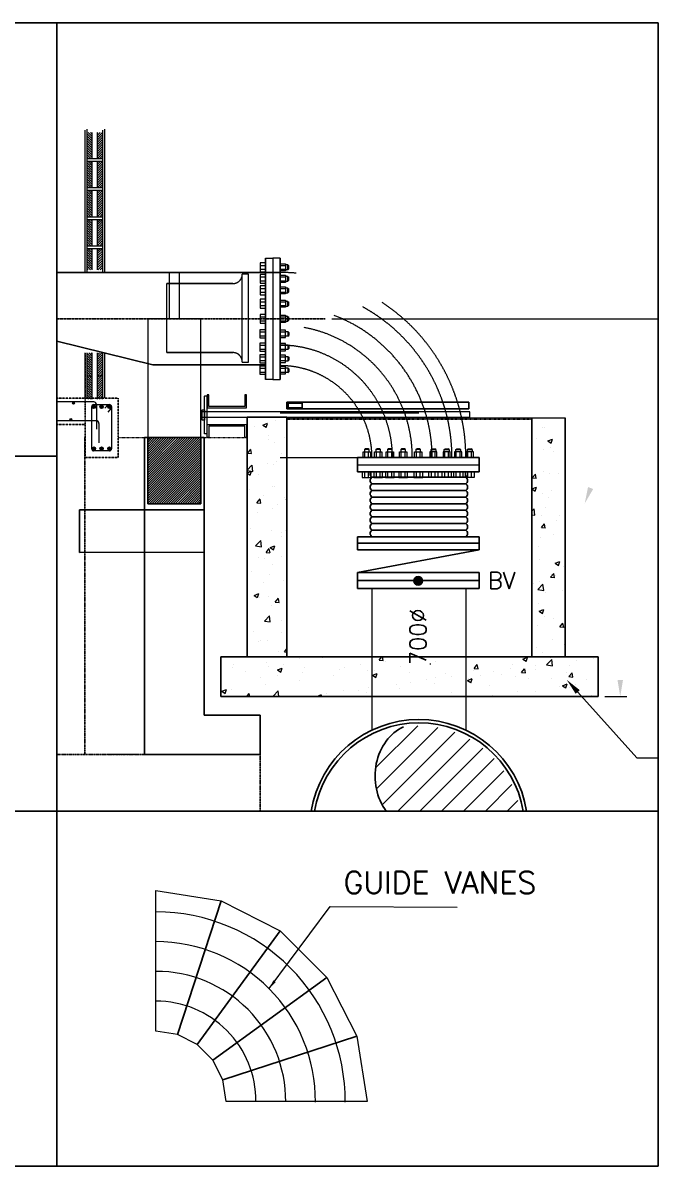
# Model space of a CAD drawing. Header units: inches. Extents: x 0 to 235202, y 0 to 184293.
# Drawn here: x 71982 to 80630, y 142563 to 158143 of the extents above; entities that cross this region are included whole.
import ezdxf

# ---------------------------------------------------------------- set-up
doc = ezdxf.new("R2010")
doc.units = ezdxf.units.IN
doc.header["$MEASUREMENT"] = 0
for name, pattern in [('CENTER', [2, 1.25, -0.25, 0.25, -0.25]), ('HIDDEN', [0.375, 0.25, -0.125]), ('PHANTOM2', [1.25, 0.625, -0.125, 0.125, -0.125, 0.125, -0.125])]:
    doc.linetypes.add(name, pattern=pattern)
for name, color, linetype in [('1', 1, 'CENTER'), ('2', 2, 'HIDDEN'), ('pipe_dimensio', 1, 'Continuous'), ('pipes', 2, 'Continuous')]:
    doc.layers.add(name, color=color, linetype=linetype)
for name, color, linetype, lineweight in [('DIM', 251, 'Continuous', 0), ('grid nos', 253, 'Continuous', 0), ('PLC WIRE', 7, 'Continuous', 0)]:
    doc.layers.add(name, color=color, linetype=linetype, lineweight=lineweight)
doc.styles.add('SIMPLEX', font='simplex.shx')
doc.dimstyles.new('Simplex', dxfattribs={"dimscale": 100, "dimtxt": 2.5, "dimasz": 2.5, "dimexe": 1, "dimexo": 1, "dimgap": 1.5, "dimtad": 3, "dimdec": 0, "dimzin": 0, "dimdsep": 46, "dimtxsty": 'SIMPLEX', "dimcen": 2.5, "dimclrd": 8, "dimclre": 8, "dimclrt": 3, "dimadec": 0, "dimazin": 0, "dimtfac": 1, "dimtdec": 0, "dimtix": 1, "dimtmove": 0, "dimatfit": 3, "dimfxl": 1, "dimtolj": 1, "dimtzin": 0, "dimlwd": -1, "dimlwe": -1, "dimarcsym": 0})

msp = doc.modelspace()

# ---------------------------------------------------------------- hatches: boundary and pattern name
at = {"layer": 'DIM'}
for points in [[(72925.6, 152908.7, 1), (72970.6, 152908.7, 1)], [(73031.1, 152908.7, 1), (73076.1, 152908.7, 1)], [(73136.6, 152908.7, 1), (73181.6, 152908.7, 1)], [(72970.6, 152342.4, 1), (72925.6, 152342.4, 1)], [(73076.1, 152342.4, 1), (73031.1, 152342.4, 1)], [(73181.6, 152342.4, 1), (73136.6, 152342.4, 1)]]:
    msp.add_hatch(color=8, dxfattribs=at).paths.add_polyline_path(points)
at = {"layer": 'pipe_dimensio'}
h = msp.add_hatch(color=8, dxfattribs=at)
h.paths.add_polyline_path([(77364.6, 150480.8), (77364.6, 150539.2), (77308.9, 150521.6, 0.3266899)])
h.paths.add_polyline_path([(77420.3, 150556.9), (77364.6, 150539.2), (77364.6, 150480.8, 0.5075113)])
h.paths.add_polyline_path([(77420.3, 150556.9, 0.3266899), (77364.6, 150597.7), (77364.6, 150539.2)])
h.paths.add_polyline_path([(77364.6, 150539.2), (77364.6, 150597.7, 0.5075113), (77308.9, 150521.6)])

# ---------------------------------------------------------------- linework, layer by layer
at = {"color": 8, "linetype": 'CENTER', "ltscale": 10}
msp.add_line((76096.3, 154110.6), (72446, 154110.6), dxfattribs=at)
at = {"color": 8}
for p, q in [((75575.3, 152973.1), (75782.1, 152973.1)), ((75575.3, 152883.1), (75575.3, 152973.1)), ((78051.3, 152973.1), (75575.3, 152973.1)), ((75782.1, 152883.1), (75575.3, 152883.1)), ((78051.3, 152883.1), (75575.3, 152883.1)), ((75592.4, 152883.1), (75592.4, 152973.1)), ((75782.1, 152959.9), (75592.4, 152959.9)), ((75782.1, 152896.3), (75592.4, 152896.3)), ((75782.1, 152973.1), (75782.1, 152883.1)), ((78051.3, 152883.1), (78051.3, 152973.1)), ((75033.6, 149504.1), (75033.6, 152768.4)), ((75575.3, 152768.4), (75033.6, 152768.4)), ((75575.3, 149504.1), (75575.3, 152760.6)), ((78912.6, 149504.1), (78912.6, 152760.6)), ((79362.6, 149504.1), (79362.6, 152760.6)), ((74403.6, 152490.6), (73683.6, 152490.6)), ((73683.6, 152490.6), (73683.6, 151590.6)), ((74403.6, 151590.6), (74403.6, 152490.6)), ((73683.6, 151590.6), (74403.6, 151590.6)), ((76734.6, 151680.6), (78012.6, 151680.6)), ((76734.6, 151590.6), (78012.6, 151590.6)), ((72752.2, 151506), (74448.6, 151507.8)), ((72752.2, 150927.4), (72752.2, 151506)), ((74448.6, 151507.8), (74448.6, 150929.1)), ((76734.6, 151500.6), (78012.6, 151500.6)), ((76734.6, 151410.6), (78012.6, 151410.6)), ((76734.6, 151320.6), (78012.6, 151320.6)), ((76536.6, 150960.6), (76536.6, 151140.6)), ((76536.6, 151140.6), (78192.6, 151140.6)), ((76734.6, 151230.6), (78012.6, 151230.6)), ((78192.6, 151140.6), (78192.6, 150960.6)), ((76536.6, 151050.6), (78192.6, 151050.6)), ((74448.6, 150929.1), (72752.2, 150927.4)), ((78192.6, 150960.6), (76536.6, 150960.6)), ((74675.3, 149504.1), (79812.6, 149504.1)), ((74675.3, 149504.1), (74675.3, 148964.1)), ((79812.6, 149504.1), (79812.6, 148964.1)), ((79812.6, 148964.1), (74675.3, 148964.1))]:
    msp.add_line(p, q, dxfattribs=at)
at = {"color": 8, "linetype": 'HIDDEN', "ltscale": 10}
for p, q in [((72827.6, 152490.9), (72827.6, 148170.9)), ((75213.6, 148170.9), (72446, 148170.9)), ((75213.6, 148170.9), (75213.6, 147401.8))]:
    msp.add_line(p, q, dxfattribs=at)
at = {"color": 8, "linetype": 'HIDDEN', "ltscale": 1000}
msp.add_line((73638.6, 152490.9), (73638.6, 148170.9), dxfattribs=at)
at = {"color": 8, "linetype": 'Continuous'}
for p, q in [((73683.6, 152489.3), (73684.8, 152490.6)), ((73683.6, 152457.5), (73716.6, 152490.6)), ((73683.6, 152425.7), (73748.4, 152490.6)), ((73683.6, 152393.9), (73780.3, 152490.6)), ((73683.6, 152362.1), (73812.1, 152490.6)), ((73683.6, 152330.3), (73843.9, 152490.6)), ((73683.6, 152298.4), (73875.7, 152490.6)), ((73683.6, 152266.6), (73907.5, 152490.6)), ((73683.6, 152234.8), (73939.4, 152490.6)), ((73683.6, 152203), (73971.2, 152490.6)), ((73683.6, 152171.2), (74003, 152490.6)), ((73683.6, 152139.3), (74034.8, 152490.6)), ((73683.6, 152107.5), (74066.6, 152490.6)), ((73683.6, 152075.7), (74098.5, 152490.6)), ((73683.6, 152043.9), (74130.3, 152490.6)), ((73683.6, 152012.1), (74162.1, 152490.6)), ((73683.6, 151980.2), (74193.9, 152490.6)), ((73683.6, 151948.4), (74225.7, 152490.6)), ((73683.6, 151916.6), (74257.6, 152490.6)), ((73683.6, 151884.8), (74289.4, 152490.6)), ((73683.6, 151853), (74321.2, 152490.6)), ((73683.6, 151821.1), (74353, 152490.6)), ((73683.6, 151789.3), (74384.8, 152490.6)), ((73683.6, 151757.5), (74403.6, 152477.5)), ((73683.6, 151725.7), (74403.6, 152445.7)), ((73683.6, 151693.9), (74403.6, 152413.9)), ((73683.6, 151662), (74403.6, 152382)), ((73683.6, 151630.2), (74403.6, 152350.2)), ((73683.6, 151598.4), (74403.6, 152318.4)), ((73707.6, 151590.6), (74403.6, 152286.6)), ((73739.4, 151590.6), (74403.6, 152254.8)), ((73771.2, 151590.6), (74403.6, 152222.9)), ((73803, 151590.6), (74403.6, 152191.1)), ((73834.9, 151590.6), (74403.6, 152159.3)), ((73866.7, 151590.6), (74403.6, 152127.5)), ((73898.5, 151590.6), (74403.6, 152095.7)), ((73930.3, 151590.6), (74403.6, 152063.8)), ((73962.1, 151590.6), (74403.6, 152032)), ((73994, 151590.6), (74403.6, 152000.2)), ((74025.8, 151590.6), (74403.6, 151968.4)), ((74057.6, 151590.6), (74403.6, 151936.6)), ((74089.4, 151590.6), (74403.6, 151904.7)), ((74121.2, 151590.6), (74403.6, 151872.9)), ((74153.1, 151590.6), (74403.6, 151841.1)), ((74184.9, 151590.6), (74403.6, 151809.3)), ((74216.7, 151590.6), (74403.6, 151777.5)), ((74248.5, 151590.6), (74403.6, 151745.6)), ((74280.3, 151590.6), (74403.6, 151713.8)), ((74312.2, 151590.6), (74403.6, 151682)), ((74344, 151590.6), (74403.6, 151650.2)), ((74375.8, 151590.6), (74403.6, 151618.4))]:
    msp.add_line(p, q, dxfattribs=at)
at = {"color": 170}
for p, q in [((78192.6, 152220.6), (76536.6, 152220.6)), ((76536.6, 152220.6), (76536.6, 152040.6)), ((78192.6, 152040.6), (78192.6, 152220.6)), ((76734.6, 151950.6), (78012.6, 151950.6)), ((76734.6, 151860.6), (78012.6, 151860.6)), ((76734.6, 151770.6), (78012.6, 151770.6))]:
    msp.add_line(p, q, dxfattribs=at)
at = {"linetype": 'HIDDEN', "ltscale": 10000}
for p, q in [((74681.4, 146178.2), (74089.1, 144355)), ((75482.7, 145769.9), (74356, 144219)), ((76118.6, 145134), (74567.8, 144007.2)), ((76526.9, 144332.7), (74703.8, 143740.3))]:
    msp.add_line(p, q, dxfattribs=at)
for points in [[(62539, 158142.9), (72446, 158142.9), (72446, 152240.2), (62539, 152240.2)], [(72446, 158142.9), (80630.1, 158142.9), (80630.1, 147401.8), (72446, 147401.8)], [(62539, 152240.2), (72446, 152240.2), (72446, 147401.8), (62539, 147401.8)], [(62539, 147401.8), (72446, 147401.8), (72446, 142563.4), (62539, 142563.4)], [(72446, 147401.8), (80630.1, 147401.8), (80630.1, 142563.4), (72446, 142563.4)]]:
    msp.add_lwpolyline(points, close=True)
at = {"color": 170}
for centre, start, end in [((76764.6, 151995.6), 148.99686, 236.31094), ((76764.6, 151905.6), 123.68906, 236.31094), ((77982.6, 151995.6), 303.68906, 31.0031), ((77982.6, 151905.6), 303.68906, 56.31094), ((76764.6, 151815.6), 123.68906, 236.31094), ((77982.6, 151815.6), 303.68906, 56.31094)]:
    msp.add_arc(centre, 54.1, start, end, dxfattribs=at)
at = {"color": 8}
for centre, radius, start, end in [((76764.6, 151725.6), 54.1, 123.68906, 236.31094), ((77982.6, 151725.6), 54.1, 303.68906, 56.31094), ((76764.6, 151635.6), 54.1, 123.68906, 236.31094), ((76764.6, 151545.6), 54.1, 123.68906, 236.31094), ((77982.6, 151635.6), 54.1, 303.68906, 56.31094), ((77982.6, 151545.6), 54.1, 303.68906, 56.31094), ((76764.6, 151455.6), 54.1, 123.68906, 236.31094), ((77982.6, 151455.6), 54.1, 303.68906, 56.31094), ((76764.6, 151365.6), 54.1, 123.68906, 236.31094), ((76764.6, 151275.6), 54.1, 123.68906, 236.31094), ((77982.6, 151365.6), 54.1, 303.68906, 56.31094), ((77982.6, 151275.6), 54.1, 303.68906, 56.31094), ((76764.6, 151185.6), 54.1, 123.68906, 236.31094), ((77982.6, 151185.6), 54.1, 303.68906, 56.31094), ((77373.6, 147164.1), 1440, 9.50193, 170.49807)]:
    msp.add_arc(centre, radius, start, end, dxfattribs=at)
at = {"layer": '1', "color": 8}
msp.add_line((72828.6, 153030.6), (72828.6, 153645.7), dxfattribs=at)
at = {"layer": '1', "color": 8, "linetype": 'HIDDEN', "ltscale": 0.3}
msp.add_line((72828.6, 152670.6), (72828.6, 153030.6), dxfattribs=at)
at = {"layer": '2', "color": 8}
for p, q in [((72828.5, 153030.6), (72446, 153030.6)), ((72828.6, 153030.6), (73278.6, 153030.6)), ((73278.6, 153030.6), (73278.6, 152220.6)), ((72828.5, 152670.6), (72446, 152670.6)), ((72828.6, 152220.6), (72828.6, 152670.6)), ((72828.6, 152220.6), (73278.6, 152220.6))]:
    msp.add_line(p, q, dxfattribs=at)
at = {"layer": 'DIM', "color": 8}
for p, q in [((72828.6, 154740.6), (72828.6, 156682.9)), ((72855.6, 154779.5), (72855.6, 156692.7)), ((72927.6, 156288.6), (72927.6, 156648.6)), ((72999.6, 156288.6), (72999.6, 156648.6)), ((73071.6, 154779.5), (73071.6, 156680.4)), ((73098.6, 154740.6), (73098.6, 156692.7)), ((73071.6, 156288.6), (72855.6, 156288.6)), ((73071.6, 156252.6), (72855.6, 156252.6)), ((72927.6, 155892.6), (72927.6, 156252.6)), ((72999.6, 155892.6), (72999.6, 156252.6)), ((73071.6, 155892.6), (72855.6, 155892.6)), ((73071.6, 155856.6), (72855.6, 155856.6)), ((72927.6, 155496.6), (72927.6, 155856.6)), ((72999.6, 155496.6), (72999.6, 155856.6)), ((73071.6, 155496.6), (72855.6, 155496.6)), ((73071.6, 155460.6), (72855.6, 155460.6)), ((72927.6, 155100.6), (72927.6, 155460.6)), ((72999.6, 155100.6), (72999.6, 155460.6)), ((73071.6, 155100.6), (72855.6, 155100.6)), ((72855.6, 154740.6), (72855.6, 155069.7)), ((73071.6, 155064.6), (72855.6, 155064.6)), ((72927.6, 154779.5), (72927.6, 155064.6)), ((72999.6, 154779.5), (72999.6, 155064.6)), ((73071.6, 154740.6), (73071.6, 155057.5)), ((73979.5, 154110.6), (73979.5, 154740.6)), ((74114.5, 154110.6), (74114.5, 154740.6)), ((74403.6, 154110.6), (73683.6, 154110.6)), ((73683.6, 154110.6), (73683.6, 152490.6)), ((74403.6, 152490.6), (74403.6, 154110.6)), ((72828.6, 153030.6), (72828.6, 153645.7)), ((72855.6, 153030.6), (72855.6, 153645.7)), ((72927.6, 153324.7), (72927.6, 153645.7)), ((72999.6, 153324.7), (72999.6, 153645.7)), ((73071.6, 153030.6), (73071.6, 153645.7)), ((73098.6, 153030.6), (73098.6, 153645.7)), ((72927.6, 153017.1), (72927.6, 153338.1)), ((72999.6, 153017.1), (72999.6, 153338.1)), ((74455.3, 153055.4), (74458.9, 153059)), ((74455.3, 152544.2), (74455.3, 153055.4)), ((74458.9, 153059), (74481.4, 153059)), ((74481.4, 153059), (74485, 153055.4)), ((74485, 153055.4), (74485, 152544.2)), ((74492, 153074.8), (74492, 152894.8)), ((74513.6, 153074.8), (74492, 153074.8)), ((74513.6, 152916.4), (74513.6, 153074.8)), ((75024.6, 153074.8), (75003, 153074.8)), ((75003, 153074.8), (75003, 152916.4)), ((75024.6, 152894.8), (75024.6, 153074.8)), ((72947.1, 152978.6), (72446, 152978.6)), ((72918.6, 152337.6), (72918.6, 152913.6)), ((72945.6, 152940.6), (73161.6, 152940.6)), ((72983.2, 152942.6), (72983.2, 152605.7)), ((73095.9, 152891.7), (73144.8, 152940.6)), ((73145.1, 152839.5), (73188.6, 152893.2)), ((73188.6, 152913.6), (73188.6, 152337.6)), ((78065.8, 152840.4), (74403.6, 152840.4)), ((74403.6, 152840.4), (74403.6, 152768.4)), ((74422.2, 152871.6), (74455.3, 152871.6)), ((74422.2, 152730.7), (74422.2, 152871.6)), ((74455.3, 152871.6), (74455.3, 152730.7)), ((74492, 152894.8), (74758.3, 152894.8)), ((74758.3, 152916.4), (74513.6, 152916.4)), ((75003, 152916.4), (74758.3, 152916.4)), ((74758.3, 152894.8), (75024.6, 152894.8)), ((78065.8, 152768.4), (78065.8, 152840.4)), ((72980.9, 152720.8), (72446, 152720.8)), ((73017.1, 152684.8), (73017.1, 152418.1)), ((74403.6, 152768.4), (78065.8, 152768.4)), ((74455.3, 152730.7), (74422.2, 152730.7)), ((74458.9, 152540.6), (74455.3, 152544.2)), ((74481.4, 152540.6), (74458.9, 152540.6)), ((74485, 152544.2), (74481.4, 152540.6)), ((74492, 152490.6), (74492, 152670.6)), ((74492, 152670.6), (74758.3, 152670.6)), ((74758.3, 152649), (74513.6, 152649)), ((74513.6, 152649), (74513.6, 152490.6)), ((74758.3, 152670.6), (75024.6, 152670.6)), ((75003, 152649), (74758.3, 152649)), ((75003, 152490.6), (75003, 152649)), ((75024.6, 152670.6), (75024.6, 152490.6)), ((73683.6, 152490.6), (74403.6, 152490.6)), ((74513.6, 152490.6), (74492, 152490.6)), ((75024.6, 152490.6), (75003, 152490.6)), ((73161.6, 152310.6), (72945.6, 152310.6))]:
    msp.add_line(p, q, dxfattribs=at)
at = {"layer": 'DIM', "color": 8, "linetype": 'Continuous'}
for p, q in [((72927.6, 156560.9), (72855.6, 156632.9)), ((72927.6, 156529.1), (72855.6, 156601.1)), ((72927.6, 156592.7), (72871.8, 156648.6)), ((72927.6, 156624.5), (72903.6, 156648.6)), ((72999.6, 156645.8), (73002.4, 156648.6)), ((72999.6, 156614), (73034.2, 156648.6)), ((72999.6, 156582.1), (73066, 156648.6)), ((72999.6, 156550.3), (73071.6, 156622.3)), ((72999.6, 156518.5), (73071.6, 156590.5)), ((72927.6, 156497.3), (72855.6, 156569.3)), ((72927.6, 156465.4), (72855.6, 156537.4)), ((72927.6, 156433.6), (72855.6, 156505.6)), ((72927.6, 156401.8), (72855.6, 156473.8)), ((72927.6, 156370), (72855.6, 156442)), ((72999.6, 156486.7), (73071.6, 156558.7)), ((72999.6, 156454.9), (73071.6, 156526.9)), ((72999.6, 156423), (73071.6, 156495)), ((72999.6, 156391.2), (73071.6, 156463.2)), ((72999.6, 156359.4), (73071.6, 156431.4)), ((72927.6, 156338.2), (72855.6, 156410.2)), ((72927.6, 156306.3), (72855.6, 156378.3)), ((72913.6, 156288.6), (72855.6, 156346.5)), ((72881.7, 156288.6), (72855.6, 156314.7)), ((72999.6, 156327.6), (73071.6, 156399.6)), ((72999.6, 156295.8), (73071.6, 156367.8)), ((73024.2, 156288.6), (73071.6, 156335.9)), ((73056, 156288.6), (73071.6, 156304.1)), ((72927.6, 156164.9), (72855.6, 156236.9)), ((72927.6, 156133.1), (72855.6, 156205.1)), ((72927.6, 156101.3), (72855.6, 156173.3)), ((72927.6, 156069.4), (72855.6, 156141.4)), ((72927.6, 156037.6), (72855.6, 156109.6)), ((72927.6, 156196.7), (72871.8, 156252.6)), ((72927.6, 156228.5), (72903.6, 156252.6)), ((72999.6, 156249.8), (73002.4, 156252.6)), ((72999.6, 156218), (73034.2, 156252.6)), ((72999.6, 156186.1), (73066, 156252.6)), ((72999.6, 156154.3), (73071.6, 156226.3)), ((72999.6, 156122.5), (73071.6, 156194.5)), ((72999.6, 156090.7), (73071.6, 156162.7)), ((72999.6, 156058.9), (73071.6, 156130.9)), ((72927.6, 156005.8), (72855.6, 156077.8)), ((72927.6, 155974), (72855.6, 156046)), ((72927.6, 155942.2), (72855.6, 156014.2)), ((72927.6, 155910.3), (72855.6, 155982.3)), ((72999.6, 156027), (73071.6, 156099)), ((72999.6, 155995.2), (73071.6, 156067.2)), ((72999.6, 155963.4), (73071.6, 156035.4)), ((72999.6, 155931.6), (73071.6, 156003.6)), ((72999.6, 155899.8), (73071.6, 155971.8)), ((72913.6, 155892.6), (72855.6, 155950.5)), ((72881.7, 155892.6), (72855.6, 155918.7)), ((72927.6, 155768.9), (72855.6, 155840.9)), ((72927.6, 155737.1), (72855.6, 155809.1)), ((72927.6, 155800.7), (72871.8, 155856.6)), ((72927.6, 155832.5), (72903.6, 155856.6)), ((72999.6, 155853.8), (73002.4, 155856.6)), ((72999.6, 155822), (73034.2, 155856.6)), ((72999.6, 155790.1), (73066, 155856.6)), ((72999.6, 155758.3), (73071.6, 155830.3)), ((72999.6, 155726.5), (73071.6, 155798.5)), ((73024.2, 155892.6), (73071.6, 155939.9)), ((73056, 155892.6), (73071.6, 155908.1)), ((72927.6, 155705.3), (72855.6, 155777.3)), ((72927.6, 155673.4), (72855.6, 155745.4)), ((72927.6, 155641.6), (72855.6, 155713.6)), ((72927.6, 155609.8), (72855.6, 155681.8)), ((72927.6, 155578), (72855.6, 155650)), ((72999.6, 155694.7), (73071.6, 155766.7)), ((72999.6, 155662.9), (73071.6, 155734.9)), ((72999.6, 155631), (73071.6, 155703)), ((72999.6, 155599.2), (73071.6, 155671.2)), ((72999.6, 155567.4), (73071.6, 155639.4)), ((72927.6, 155546.2), (72855.6, 155618.2)), ((72927.6, 155514.3), (72855.6, 155586.3)), ((72913.6, 155496.6), (72855.6, 155554.5)), ((72881.7, 155496.6), (72855.6, 155522.7)), ((72999.6, 155535.6), (73071.6, 155607.6)), ((72999.6, 155503.8), (73071.6, 155575.8)), ((73024.2, 155496.6), (73071.6, 155543.9)), ((73056, 155496.6), (73071.6, 155512.1)), ((72927.6, 155372.9), (72855.6, 155444.9)), ((72927.6, 155341.1), (72855.6, 155413.1)), ((72927.6, 155309.3), (72855.6, 155381.3)), ((72927.6, 155277.4), (72855.6, 155349.4)), ((72927.6, 155404.7), (72871.8, 155460.6)), ((72927.6, 155436.5), (72903.6, 155460.6)), ((72999.6, 155457.8), (73002.4, 155460.6)), ((72999.6, 155426), (73034.2, 155460.6)), ((72999.6, 155394.1), (73066, 155460.6)), ((72999.6, 155362.3), (73071.6, 155434.3)), ((72999.6, 155330.5), (73071.6, 155402.5)), ((72999.6, 155298.7), (73071.6, 155370.7)), ((72999.6, 155266.9), (73071.6, 155338.9)), ((72927.6, 155245.6), (72855.6, 155317.6)), ((72927.6, 155213.8), (72855.6, 155285.8)), ((72927.6, 155182), (72855.6, 155254)), ((72927.6, 155150.2), (72855.6, 155222.2)), ((72927.6, 155118.3), (72855.6, 155190.3)), ((72999.6, 155235), (73071.6, 155307)), ((72999.6, 155203.2), (73071.6, 155275.2)), ((72999.6, 155171.4), (73071.6, 155243.4)), ((72999.6, 155139.6), (73071.6, 155211.6)), ((72999.6, 155107.8), (73071.6, 155179.8)), ((72913.6, 155100.6), (72855.6, 155158.5)), ((72881.7, 155100.6), (72855.6, 155126.7)), ((72927.6, 154976.9), (72855.6, 155048.9)), ((72927.6, 154945.1), (72855.6, 155017.1)), ((72927.6, 155008.7), (72871.8, 155064.6)), ((72927.6, 155040.5), (72903.6, 155064.6)), ((72999.6, 155061.8), (73002.4, 155064.6)), ((72999.6, 155030), (73034.2, 155064.6)), ((72999.6, 154998.1), (73066, 155064.6)), ((72999.6, 154966.3), (73071.6, 155038.3)), ((73024.2, 155100.6), (73071.6, 155147.9)), ((73056, 155100.6), (73071.6, 155116.1)), ((72927.6, 154913.3), (72855.6, 154985.3)), ((72927.6, 154881.4), (72855.6, 154953.4)), ((72927.6, 154849.6), (72855.6, 154921.6)), ((72927.6, 154817.8), (72855.6, 154889.8)), ((72999.6, 154934.5), (73071.6, 155006.5)), ((72999.6, 154902.7), (73071.6, 154974.7)), ((72999.6, 154870.9), (73071.6, 154942.9)), ((72999.6, 154839), (73071.6, 154911)), ((72999.6, 154807.2), (73071.6, 154879.2)), ((72927.6, 154786), (72855.6, 154858)), ((72902.3, 154779.5), (72855.6, 154826.2)), ((72870.4, 154779.5), (72855.6, 154794.3)), ((73003.7, 154779.5), (73071.6, 154847.4)), ((73035.5, 154779.5), (73071.6, 154815.6)), ((73067.3, 154779.5), (73071.6, 154783.8)), ((74804.2, 154740.6), (74894.2, 154740.6)), ((74894.2, 154740.6), (74804.2, 154740.6)), ((72927.6, 153565.2), (72855.6, 153637.2)), ((72927.6, 153597), (72878.9, 153645.7)), ((72927.6, 153628.8), (72910.7, 153645.7)), ((72999.6, 153618.3), (73027.1, 153645.7)), ((72999.6, 153586.4), (73058.9, 153645.7)), ((72999.6, 153554.6), (73071.6, 153626.6)), ((72927.6, 153533.4), (72855.6, 153605.4)), ((72927.6, 153501.6), (72855.6, 153573.6)), ((72927.6, 153469.7), (72855.6, 153541.7)), ((72927.6, 153437.9), (72855.6, 153509.9)), ((72927.6, 153406.1), (72855.6, 153478.1)), ((72999.6, 153522.8), (73071.6, 153594.8)), ((72999.6, 153491), (73071.6, 153563)), ((72999.6, 153459.2), (73071.6, 153531.2)), ((72999.6, 153427.3), (73071.6, 153499.3)), ((72999.6, 153395.5), (73071.6, 153467.5)), ((72927.6, 153374.3), (72855.6, 153446.3)), ((72927.6, 153342.5), (72855.6, 153414.5)), ((72913.6, 153324.7), (72855.6, 153382.6)), ((72881.7, 153324.7), (72855.6, 153350.8)), ((72927.6, 153257.6), (72855.6, 153329.6)), ((72927.6, 153289.4), (72878.9, 153338.1)), ((72927.6, 153321.3), (72910.7, 153338.1)), ((72999.6, 153363.7), (73071.6, 153435.7)), ((72999.6, 153331.9), (73071.6, 153403.9)), ((72999.6, 153310.7), (73027.1, 153338.1)), ((72999.6, 153278.9), (73058.9, 153338.1)), ((72999.6, 153247), (73071.6, 153319)), ((73024.2, 153324.7), (73071.6, 153372.1)), ((73056, 153324.7), (73071.6, 153340.3)), ((72927.6, 153225.8), (72855.6, 153297.8)), ((72927.6, 153194), (72855.6, 153266)), ((72927.6, 153162.2), (72855.6, 153234.2)), ((72927.6, 153130.3), (72855.6, 153202.3)), ((72927.6, 153098.5), (72855.6, 153170.5)), ((72999.6, 153215.2), (73071.6, 153287.2)), ((72999.6, 153183.4), (73071.6, 153255.4)), ((72999.6, 153151.6), (73071.6, 153223.6)), ((72999.6, 153119.8), (73071.6, 153191.8)), ((72999.6, 153087.9), (73071.6, 153159.9)), ((72927.6, 153066.7), (72855.6, 153138.7)), ((72927.6, 153034.9), (72855.6, 153106.9)), ((72913.6, 153017.1), (72855.6, 153075.1)), ((72881.7, 153017.1), (72855.6, 153043.2)), ((72999.6, 153056.1), (73071.6, 153128.1)), ((72999.6, 153024.3), (73071.6, 153096.3)), ((73024.2, 153017.1), (73071.6, 153064.5)), ((73056, 153017.1), (73071.6, 153032.7)), ((75248.9, 152661.9), (75311.9, 152686)), ((75293.8, 152631), (75312, 152685.4)), ((75418.2, 152721.6), (75418.2, 152721.6)), ((75540.6, 152817.6), (75540.6, 152817.6)), ((75556.9, 152821.4), (75556.9, 152821.4)), ((75131.2, 152643.8), (75131.2, 152643.8)), ((75248.9, 152661.9), (75293.6, 152631.7)), ((79053.2, 152634.1), (79053.2, 152634.1)), ((79086.7, 152624.4), (79086.7, 152624.4)), ((75320.2, 152466.5), (75320.2, 152466.5)), ((75321, 152522.9), (75321, 152522.9)), ((75407.3, 152422), (75407.3, 152422)), ((75545.5, 152496.1), (75545.5, 152496.1)), ((78974.7, 152481.4), (78974.7, 152481.4)), ((79129.1, 152445.6), (79192.1, 152469.8)), ((79129.1, 152445.6), (79173.9, 152415.4)), ((79174, 152414.7), (79192.3, 152469.1)), ((75042.7, 152280.2), (75086.1, 152331.9)), ((75042.7, 152280.2), (75096.5, 152275.5)), ((75096.6, 152274.8), (75086.2, 152331.2)), ((75503.4, 152280.6), (75503.4, 152280.6)), ((79075.7, 152324.8), (79075.7, 152324.8)), ((79164.5, 152360.5), (79164.5, 152360.5)), ((79212, 152308.6), (79212, 152308.6)), ((75033.6, 152045.2), (75101.3, 152115.8)), ((75083.4, 152111.5), (75083.4, 152111.5)), ((75111.3, 152029.7), (75101.4, 152115.2)), ((75308.7, 152141.2), (75308.7, 152141.2)), ((75396.3, 152122.4), (75396.3, 152122.4)), ((75432.6, 152166), (75432.6, 152166)), ((75033.6, 152042.3), (75111.2, 152030.3)), ((75033.6, 152010.6), (75092.9, 152033.4)), ((75033.6, 152006.7), (75074.7, 151979)), ((75074.8, 151978.3), (75093, 152032.7)), ((75194.2, 151992.9), (75194.2, 151992.9)), ((78915.9, 151941.3), (78959.3, 151993.1)), ((78915.9, 151941.3), (78969.7, 151936.6)), ((78969.8, 151935.9), (78959.4, 151992.4)), ((79064.8, 152025.2), (79064.8, 152025.2)), ((79148.1, 151999), (79148.1, 151999)), ((79276.1, 152003.7), (79276.1, 152003.7)), ((75071.9, 151786.2), (75071.9, 151786.2)), ((78912.6, 151793.9), (78973.2, 151817.2)), ((78912.6, 151791.3), (78954.9, 151762.8)), ((78955, 151762.1), (78973.3, 151816.5)), ((79174.8, 151771.6), (79174.8, 151771.6)), ((75167.6, 151603.2), (75211, 151654.9)), ((75167.6, 151603.2), (75221.4, 151598.5)), ((75221.5, 151597.8), (75211.1, 151654.2)), ((75257.3, 151706.2), (75257.3, 151706.2)), ((75537.9, 151678), (75537.9, 151678)), ((75567.1, 151646.9), (75575.3, 151650)), ((75567.1, 151646.9), (75575.3, 151641.3)), ((79053.8, 151725.6), (79053.8, 151725.6)), ((79136.7, 151673.7), (79136.7, 151673.7)), ((75176, 151476.1), (75176, 151476.1)), ((75374.4, 151523.2), (75374.4, 151523.2)), ((75447.1, 151585.3), (75447.1, 151585.3)), ((78912.6, 151487.8), (78943.3, 151519.9)), ((78912.6, 151440.7), (78953.3, 151434.4)), ((78953.4, 151433.8), (78943.5, 151519.3)), ((79100.9, 151543.8), (79100.9, 151543.8)), ((79040.8, 151264.4), (79084.2, 151316.1)), ((79042.9, 151426), (79042.9, 151426)), ((79094.7, 151259), (79084.3, 151315.4)), ((79240.8, 151363.6), (79240.8, 151363.6)), ((79290.6, 151422.9), (79290.6, 151422.9)), ((75078.3, 151248.7), (75078.3, 151248.7)), ((75363.5, 151223.6), (75363.5, 151223.6)), ((75500.8, 151141), (75500.8, 151141)), ((75507.7, 151196), (75507.7, 151196)), ((75558.7, 151228.4), (75558.7, 151228.4)), ((79031.9, 151126.4), (79031.9, 151126.4)), ((79040.8, 151264.4), (79094.6, 151259.7)), ((79209.3, 151169), (79209.3, 151169)), ((75150.5, 151017), (75220.6, 151090.1)), ((75150.5, 151017), (75230.5, 151004.6)), ((75230.7, 151004), (75220.7, 151089.5)), ((75292.4, 150926.3), (75335.8, 150978)), ((75346.4, 150920.9), (75336, 150977.3)), ((75348.1, 150994.2), (75411.1, 151018.4)), ((75348.1, 150994.2), (75392.9, 150964)), ((75393, 150963.3), (75411.3, 151017.7)), ((78921.8, 151086.3), (78921.8, 151086.3)), ((79004, 151008.7), (79004, 151008.7)), ((75191.6, 150853.3), (75191.6, 150853.3)), ((75270.9, 150841), (75270.9, 150841)), ((75292.4, 150926.3), (75346.2, 150921.6)), ((75352.6, 150924), (75352.6, 150924)), ((75496.2, 150870.7), (75496.2, 150870.7)), ((79021, 150826.8), (79021, 150826.8)), ((75092.8, 150667.9), (75092.8, 150667.9)), ((75383.5, 150768.5), (75383.5, 150768.5)), ((79228.4, 150778), (79291.4, 150802.2)), ((79228.4, 150778), (79273.1, 150747.8)), ((79273.3, 150747.1), (79291.5, 150801.5)), ((79335.6, 150728.5), (79335.6, 150728.5)), ((75259.5, 150515.7), (75259.5, 150515.7)), ((75341.6, 150624.4), (75341.6, 150624.4)), ((75535.3, 150538.3), (75535.3, 150538.3)), ((75573.2, 150647.6), (75573.2, 150647.6)), ((78936.3, 150505.5), (78936.3, 150505.5)), ((79010, 150527.2), (79010, 150527.2)), ((79165.6, 150587.4), (79209, 150639.1)), ((79165.6, 150587.4), (79219.4, 150582.7)), ((79172.2, 150632), (79172.2, 150632)), ((79219.6, 150582), (79209.2, 150638.4)), ((79227, 150606.1), (79227, 150606.1)), ((75034.2, 150486), (75034.2, 150486)), ((75129.1, 150341.6), (75192.2, 150365.8)), ((75174, 150310.7), (75192.3, 150365.1)), ((78992.6, 150421.2), (79062.7, 150494.2)), ((78992.6, 150421.2), (79072.6, 150408.7)), ((79072.7, 150408.2), (79062.8, 150493.6)), ((79098.9, 150373.6), (79098.9, 150373.6)), ((79324.2, 150403.2), (79324.2, 150403.2)), ((75129.1, 150341.6), (75173.9, 150311.4)), ((75204.4, 150311), (75204.4, 150311)), ((75330.7, 150324.8), (75330.7, 150324.8)), ((75363.6, 150205.6), (75363.6, 150205.6)), ((75417.3, 150249.3), (75460.7, 150301)), ((75417.3, 150249.3), (75471.1, 150244.6)), ((75471.2, 150243.9), (75460.8, 150300.3)), ((78999.1, 150227.6), (78999.1, 150227.6)), ((75269.8, 149991.4), (75339.9, 150064.4)), ((75350, 149978.4), (75340, 150063.8)), ((79009.4, 150125.4), (79072.4, 150149.5)), ((79009.4, 150125.4), (79054.2, 150095.2)), ((79047.9, 150148.6), (79047.9, 150148.6)), ((79054.3, 150094.5), (79072.5, 150148.9)), ((79087.4, 150048.2), (79087.4, 150048.2)), ((75269.8, 149991.4), (75349.9, 149978.9)), ((75319.7, 150025.2), (75319.7, 150025.2)), ((75498.1, 150001.3), (75498.1, 150001.3)), ((78988.2, 149928), (78988.2, 149928)), ((79206.7, 150029.3), (79206.7, 150029.3)), ((79290.5, 149910.4), (79333.9, 149962.1)), ((79290.5, 149910.4), (79344.3, 149905.7)), ((79344.4, 149905), (79334, 149961.4)), ((75126.8, 149850.6), (75126.8, 149850.6)), ((75218.9, 149730.2), (75218.9, 149730.2)), ((75308.8, 149725.6), (75308.8, 149725.6)), ((75509.6, 149830.8), (75509.6, 149830.8)), ((79191.5, 149738.1), (79191.5, 149738.1)), ((75188.9, 149713.6), (75188.9, 149713.6)), ((75458.4, 149570.5), (75458.4, 149570.5)), ((75542.2, 149572.3), (75575.3, 149611.8)), ((75542.2, 149572.3), (75575.3, 149569.4)), ((78977.2, 149628.4), (78977.2, 149628.4)), ((79062.4, 149567.8), (79062.4, 149567.8)), ((79353.1, 149668.4), (79353.1, 149668.4)), ((74890, 149495.6), (74890, 149495.6)), ((75297.8, 149426), (75297.8, 149426)), ((75752.4, 149483.6), (75752.4, 149483.6)), ((76057.5, 149488.7), (76057.5, 149488.7)), ((76833.3, 149459.4), (76870.8, 149504.1)), ((76833.3, 149459.4), (76887.1, 149454.7)), ((76887.2, 149454), (76877.9, 149504.1)), ((76922.4, 149439.4), (76922.4, 149439.4)), ((77532.7, 149397.5), (77529.7, 149413.8)), ((77593.1, 149439.9), (77593.1, 149439.9)), ((78055.2, 149503.3), (78055.2, 149503.3)), ((78790.4, 149472.7), (78853.4, 149496.9)), ((78790.4, 149472.7), (78835.2, 149442.5)), ((78835.3, 149441.8), (78853.5, 149496.2)), ((79111.9, 149395.5), (79182, 149468.5)), ((79169.5, 149492.3), (79169.5, 149492.3)), ((79192.1, 149382.5), (79182.1, 149468)), ((79523.1, 149458), (79523.1, 149458)), ((79748.4, 149487.7), (79748.4, 149487.7)), ((74835.7, 149362.6), (74835.7, 149362.6)), ((74850.1, 149393.6), (74850.1, 149393.6)), ((75007.7, 149308.6), (75007.7, 149308.6)), ((75330.5, 149373.3), (75330.5, 149373.3)), ((75447.4, 149326.6), (75510.4, 149350.8)), ((75447.4, 149326.6), (75492.1, 149296.4)), ((75492.3, 149295.7), (75510.5, 149350.1)), ((75532.6, 149398.6), (75532.6, 149398.6)), ((75787.8, 149290), (75787.8, 149290)), ((75811, 149353), (75811, 149353)), ((76291.4, 149332.7), (76291.4, 149332.7)), ((76356.2, 149364.9), (76356.2, 149364.9)), ((76581.5, 149394.5), (76581.5, 149394.5)), ((76671, 149314.8), (76671, 149314.8)), ((76740.8, 149254.5), (76803.8, 149278.7)), ((76740.8, 149254.5), (76785.6, 149224.3)), ((76771.8, 149312.4), (76771.8, 149312.4)), ((76785.7, 149223.6), (76803.9, 149278)), ((77125.6, 149372.4), (77125.6, 149372.4)), ((77252.3, 149292.1), (77252.3, 149292.1)), ((77529.7, 149398.4), (77532.6, 149398.2)), ((77732.7, 149271.8), (77732.7, 149271.8)), ((78119.8, 149312.1), (78119.8, 149312.1)), ((78124.3, 149346.4), (78167.7, 149398.1)), ((78124.3, 149346.4), (78178.1, 149341.7)), ((78178.3, 149341), (78167.8, 149397.4)), ((78388.6, 149308.6), (78388.6, 149308.6)), ((78498.8, 149261.3), (78498.8, 149261.3)), ((78613.9, 149338.3), (78613.9, 149338.3)), ((78644.7, 149402.2), (78644.7, 149402.2)), ((78769.9, 149289.9), (78813.3, 149341.6)), ((78769.9, 149289.9), (78823.7, 149285.2)), ((78823.8, 149284.5), (78813.4, 149340.9)), ((78954.7, 149383.2), (78954.7, 149383.2)), ((78966.3, 149328.8), (78966.3, 149328.8)), ((79111.9, 149395.5), (79191.9, 149383.1)), ((79385.2, 149294.7), (79385.2, 149294.7)), ((79415.4, 149233.5), (79458.8, 149285.2)), ((79428.4, 149392.1), (79428.4, 149392.1)), ((79469.3, 149228.1), (79458.9, 149284.5)), ((75221.7, 149215.5), (75221.7, 149215.5)), ((75286.9, 149126.4), (75286.9, 149126.4)), ((75447, 149245.2), (75447, 149245.2)), ((75741.5, 149184), (75741.5, 149184)), ((76208.9, 149251.5), (76208.9, 149251.5)), ((77070.1, 149131.9), (77070.1, 149131.9)), ((77254, 149159.3), (77254, 149159.3)), ((77479.3, 149188.9), (77479.3, 149188.9)), ((77582.1, 149140.3), (77582.1, 149140.3)), ((77594.9, 149222), (77594.9, 149222)), ((77820.2, 149233.8), (77820.2, 149233.8)), ((78034.2, 149182.4), (78097.2, 149206.6)), ((78034.2, 149182.4), (78079, 149152.2)), ((78044.2, 149203.7), (78044.2, 149203.7)), ((78079.1, 149151.6), (78097.3, 149205.9)), ((78213.2, 149251.5), (78213.2, 149251.5)), ((78335.4, 149114.5), (78335.4, 149114.5)), ((78693.6, 149231.2), (78693.6, 149231.2)), ((78860.3, 149204.6), (78860.3, 149204.6)), ((79174, 149210.9), (79174, 149210.9)), ((79286.4, 149103), (79286.4, 149103)), ((79327.6, 149110.4), (79390.6, 149134.6)), ((79327.6, 149110.4), (79372.4, 149080.2)), ((79372.5, 149079.5), (79390.8, 149133.9)), ((79415.4, 149233.5), (79469.2, 149228.7)), ((79511.7, 149132.7), (79511.7, 149132.7)), ((79654.5, 149190.6), (79654.5, 149190.6)), ((74691.2, 149036.3), (74754.2, 149060.5)), ((74691.2, 149036.3), (74735.9, 149006.1)), ((74736.1, 149005.4), (74754.3, 149059.8)), ((74824.8, 149063), (74824.8, 149063)), ((75031.8, 148964.1), (75064.9, 149003.5)), ((75072.2, 148964.1), (75065, 149002.8)), ((75389.1, 148965.7), (75459.2, 149038.7)), ((75389.1, 148965.7), (75399.5, 148964.1)), ((75468, 148964.1), (75459.4, 149038.2)), ((75984.6, 148964.2), (76047.6, 148988.4)), ((75984.6, 148964.2), (75984.8, 148964.1)), ((76039.8, 148964.1), (76047.7, 148987.7)), ((76119.5, 149009.9), (76119.5, 149009.9)), ((76344.8, 149039.6), (76344.8, 149039.6)), ((76545.2, 149041.8), (76545.2, 149041.8)), ((76660.1, 149015.2), (76660.1, 149015.2)), ((76685.6, 149084.4), (76685.6, 149084.4)), ((77114.7, 149072.8), (77114.7, 149072.8)), ((77810.6, 149024.4), (77810.6, 149024.4)), ((78377.1, 148983.3), (78377.1, 148983.3)), ((78718, 149028.2), (78718, 149028.2)), ((78955.3, 149029.2), (78955.3, 149029.2)), ((79417.4, 149092.5), (79417.4, 149092.5)), ((79728.9, 148979.7), (79728.9, 148979.7))]:
    msp.add_line(p, q, dxfattribs=at)
at = {"layer": 'DIM', "color": 170, "ltscale": 10}
for p, q in [((75286.5, 154938.6), (75286.5, 153282.6)), ((75385, 154938.6), (75385, 153282.6)), ((75483.6, 154938.6), (75483.6, 153282.6)), ((75211.5, 154837.5), (75286.5, 154837.5)), ((75211.5, 154785.6), (75286.5, 154785.6)), ((75483.6, 154837.5), (75558.5, 154837.5)), ((75483.6, 154785.6), (75558.5, 154785.6)), ((75590.1, 154843.3), (75601.4, 154832)), ((75590.1, 154779.7), (75601.4, 154791.1)), ((75601.4, 154791.1), (75601.4, 154832)), ((75211.5, 154680.9), (75286.5, 154680.9)), ((75211.5, 154629), (75286.5, 154629)), ((75483.6, 154680.9), (75558.5, 154680.9)), ((75483.6, 154629), (75558.5, 154629)), ((75590.1, 154686.8), (75601.4, 154675.5)), ((75590.1, 154623.2), (75601.4, 154634.5)), ((75601.4, 154634.5), (75601.4, 154675.5)), ((75211.5, 154523.4), (75286.5, 154523.4)), ((75211.5, 154471.5), (75286.5, 154471.5)), ((75483.6, 154523.4), (75558.5, 154523.4)), ((75483.6, 154471.5), (75558.5, 154471.5)), ((75590.1, 154529.3), (75601.4, 154517.9)), ((75590.1, 154465.6), (75601.4, 154477)), ((75601.4, 154477), (75601.4, 154517.9)), ((75211.5, 154342.2), (75286.5, 154342.2)), ((75211.5, 154290.3), (75286.5, 154290.3)), ((75483.6, 154342.2), (75558.5, 154342.2)), ((75483.6, 154290.3), (75558.5, 154290.3)), ((75590.1, 154348.1), (75601.4, 154336.7)), ((75590.1, 154284.5), (75601.4, 154295.8)), ((75601.4, 154295.8), (75601.4, 154336.7)), ((75211.5, 154136), (75286.5, 154136)), ((75211.5, 154084.1), (75286.5, 154084.1)), ((75483.6, 154136), (75558.5, 154136)), ((75483.6, 154084.1), (75558.5, 154084.1)), ((75590.1, 154141.9), (75601.4, 154130.5)), ((75590.1, 154078.3), (75601.4, 154089.6)), ((75601.4, 154089.6), (75601.4, 154130.5)), ((75211.5, 153930.8), (75286.5, 153930.8)), ((75483.6, 153930.8), (75558.5, 153930.8)), ((75590.1, 153936.7), (75601.4, 153925.3)), ((75211.5, 153878.9), (75286.5, 153878.9)), ((75483.6, 153878.9), (75558.5, 153878.9)), ((75590.1, 153873), (75601.4, 153884.4)), ((75601.4, 153925.3), (75601.4, 153884.4)), ((75211.5, 153749.6), (75286.5, 153749.6)), ((75211.5, 153697.7), (75286.5, 153697.7)), ((75483.6, 153749.6), (75558.5, 153749.6)), ((75483.6, 153697.7), (75558.5, 153697.7)), ((75590.1, 153755.5), (75601.4, 153744.1)), ((75590.1, 153691.9), (75601.4, 153703.2)), ((75601.4, 153744.1), (75601.4, 153703.2)), ((75211.5, 153592.1), (75286.5, 153592.1)), ((75211.5, 153540.2), (75286.5, 153540.2)), ((75483.6, 153592.1), (75558.5, 153592.1)), ((75483.6, 153540.2), (75558.5, 153540.2)), ((75590.1, 153597.9), (75601.4, 153586.6)), ((75590.1, 153534.3), (75601.4, 153545.7)), ((75601.4, 153586.6), (75601.4, 153545.7)), ((75211.5, 153435.5), (75286.5, 153435.5)), ((75211.5, 153383.6), (75286.5, 153383.6)), ((75483.6, 153435.5), (75558.5, 153435.5)), ((75483.6, 153383.6), (75558.5, 153383.6)), ((75590.1, 153441.4), (75601.4, 153430.1)), ((75590.1, 153377.8), (75601.4, 153389.1)), ((75601.4, 153430.1), (75601.4, 153389.1)), ((76536.6, 152023.4), (76536.6, 152220.6)), ((76536.6, 152220.6), (78192.6, 152220.6)), ((76712.9, 152220.6), (76614.3, 152220.6)), ((76631.8, 152327), (76643.2, 152338.4)), ((76637.7, 152220.6), (76637.7, 152295.5)), ((76684.1, 152338.4), (76643.2, 152338.4)), ((76695.4, 152327), (76684.1, 152338.4)), ((76689.6, 152220.6), (76689.6, 152295.5)), ((76869.4, 152220.6), (76770.9, 152220.6)), ((76788.4, 152327), (76799.7, 152338.4)), ((76794.2, 152220.6), (76794.2, 152295.5)), ((76840.6, 152338.4), (76799.7, 152338.4)), ((76852, 152327), (76840.6, 152338.4)), ((76846.1, 152220.6), (76846.1, 152295.5)), ((77027, 152220.6), (76928.4, 152220.6)), ((76945.9, 152327), (76957.2, 152338.4)), ((76951.8, 152220.6), (76951.8, 152295.5)), ((76998.2, 152338.4), (76957.2, 152338.4)), ((77009.5, 152327), (76998.2, 152338.4)), ((77003.7, 152220.6), (77003.7, 152295.5)), ((77208.2, 152220.6), (77109.6, 152220.6)), ((77127.1, 152327), (77138.4, 152338.4)), ((77132.9, 152220.6), (77132.9, 152295.5)), ((77179.4, 152338.4), (77138.4, 152338.4)), ((77190.7, 152327), (77179.4, 152338.4)), ((77184.8, 152220.6), (77184.8, 152295.5)), ((77414.4, 152220.6), (77315.8, 152220.6)), ((77333.3, 152327), (77344.6, 152338.4)), ((77339.1, 152220.6), (77339.1, 152295.5)), ((77385.5, 152338.4), (77344.6, 152338.4)), ((77396.9, 152327), (77385.5, 152338.4)), ((77391, 152220.6), (77391, 152295.5)), ((77521, 152220.6), (77619.6, 152220.6)), ((77538.5, 152327), (77549.8, 152338.4)), ((77544.4, 152220.6), (77544.4, 152295.5)), ((77549.8, 152338.4), (77590.8, 152338.4)), ((77602.1, 152327), (77590.8, 152338.4)), ((77596.3, 152220.6), (77596.3, 152295.5)), ((77702.2, 152220.6), (77800.8, 152220.6)), ((77719.7, 152327), (77731, 152338.4)), ((77725.5, 152220.6), (77725.5, 152295.5)), ((77731, 152338.4), (77772, 152338.4)), ((77783.3, 152327), (77772, 152338.4)), ((77777.4, 152220.6), (77777.4, 152295.5)), ((77859.7, 152220.6), (77958.3, 152220.6)), ((77877.2, 152327), (77888.6, 152338.4)), ((77883.1, 152220.6), (77883.1, 152295.5)), ((77888.6, 152338.4), (77929.5, 152338.4)), ((77940.8, 152327), (77929.5, 152338.4)), ((77935, 152220.6), (77935, 152295.5)), ((78033.7, 152327), (78045.1, 152338.4)), ((78039.6, 152220.6), (78039.6, 152295.5)), ((78045.1, 152338.4), (78086, 152338.4)), ((78097.4, 152327), (78086, 152338.4)), ((78091.5, 152220.6), (78091.5, 152295.5)), ((78192.6, 152023.4), (78192.6, 152220.6)), ((76536.6, 152122), (78192.6, 152122)), ((76536.6, 152023.4), (78192.6, 152023.4)), ((76637.7, 151948.5), (76637.7, 152023.4)), ((76689.6, 151948.5), (76689.6, 152023.4)), ((76759.5, 151948.5), (76879.9, 151948.5)), ((76794.2, 151948.5), (76794.2, 152023.4)), ((76846.1, 151948.5), (76846.1, 152023.4)), ((76917, 151948.5), (77037.4, 151948.5)), ((76951.8, 151948.5), (76951.8, 152023.4)), ((77003.7, 151948.5), (77003.7, 152023.4)), ((77098.2, 151948.5), (77218.6, 151948.5)), ((77132.9, 151948.5), (77132.9, 152023.4)), ((77184.8, 151948.5), (77184.8, 152023.4)), ((77304.4, 151948.5), (77424.8, 151948.5)), ((77339.1, 151948.5), (77339.1, 152023.4)), ((77391, 151948.5), (77391, 152023.4)), ((77631, 151948.5), (77510.6, 151948.5)), ((77544.4, 151948.5), (77544.4, 152023.4)), ((77596.3, 151948.5), (77596.3, 152023.4)), ((77812.2, 151948.5), (77691.7, 151948.5)), ((77725.5, 151948.5), (77725.5, 152023.4)), ((77777.4, 151948.5), (77777.4, 152023.4)), ((77969.7, 151948.5), (77849.3, 151948.5)), ((77883.1, 151948.5), (77883.1, 152023.4)), ((77935, 151948.5), (77935, 152023.4)), ((78039.6, 151948.5), (78039.6, 152023.4)), ((78039.6, 151948.5), (78039.6, 152023.4)), ((78091.5, 151948.5), (78091.5, 152023.4))]:
    msp.add_line(p, q, dxfattribs=at)
at = {"layer": 'DIM', "color": 251}
for p, q in [((76186.3, 154110.6), (80630.1, 154110.6)), ((79902.6, 148964.1), (80204.6, 148964.1)), ((73548.6, 148170.9), (73132, 148170.9))]:
    msp.add_line(p, q, dxfattribs=at)
at = {"layer": 'DIM', "color": 8, "linetype": 'Continuous', "ltscale": 0.08}
msp.add_line((75575.3, 152760.6), (79362.6, 152760.6), dxfattribs=at)
at = {"layer": 'DIM', "color": 8, "linetype": 'HIDDEN', "ltscale": 0.08}
msp.add_line((75575.3, 152742.6), (78912.6, 152742.6), dxfattribs=at)
at = {"layer": 'DIM', "color": 8, "linetype": 'PHANTOM2', "ltscale": 0.08}
msp.add_line((73278.6, 152490.6), (75033.6, 152490.6), dxfattribs=at)
at = {"layer": 'DIM', "color": 170, "linetype": 'Continuous'}
for p, q in [((75385.4, 151822.8), (75385.4, 151822.8)), ((75412.8, 151831.1), (75412.8, 151831.1))]:
    msp.add_line(p, q, dxfattribs=at)
at = {"layer": 'DIM', "color": 170}
for p, q in [((73793.2, 144401.8), (73793.2, 146318.8)), ((75482.7, 145769.9), (76118.6, 145134)), ((76118.6, 145134), (76526.9, 144332.7)), ((74089.1, 144355), (73793.2, 144401.8)), ((74356, 144219), (74089.1, 144355)), ((76526.9, 144332.7), (76667.6, 143444.4)), ((74567.8, 144007.2), (74356, 144219)), ((74703.8, 143740.3), (74567.8, 144007.2)), ((74750.6, 143444.4), (74703.8, 143740.3)), ((76667.6, 143444.4), (74750.6, 143444.4))]:
    msp.add_line(p, q, dxfattribs=at)
at = {"layer": 'DIM', "color": 170, "ltscale": 10}
for points in [[(75286.5, 154872.2), (75211.5, 154872.2), (75211.5, 154751.8), (75286.5, 154751.8)], [(75286.5, 154938.6), (75385, 154938.6), (75385, 153282.6), (75286.5, 153282.6)], [(75483.6, 154938.6), (75385, 154938.6), (75385, 153282.6), (75483.6, 153282.6)], [(75483.6, 154860.8), (75558.5, 154860.8), (75558.5, 154762.2), (75483.6, 154762.2)], [(75286.5, 154715.7), (75211.5, 154715.7), (75211.5, 154595.3), (75286.5, 154595.3)], [(75558.5, 154779.7), (75590.1, 154779.7), (75590.1, 154843.3), (75558.5, 154843.3)], [(75286.5, 154558.1), (75211.5, 154558.1), (75211.5, 154437.7), (75286.5, 154437.7)], [(75483.6, 154704.3), (75558.5, 154704.3), (75558.5, 154605.7), (75483.6, 154605.7)], [(75558.5, 154623.2), (75590.1, 154623.2), (75590.1, 154686.8), (75558.5, 154686.8)], [(75483.6, 154546.7), (75558.5, 154546.7), (75558.5, 154448.2), (75483.6, 154448.2)], [(75558.5, 154465.6), (75590.1, 154465.6), (75590.1, 154529.3), (75558.5, 154529.3)], [(75286.5, 154377), (75211.5, 154377), (75211.5, 154256.5), (75286.5, 154256.5)], [(75483.6, 154365.6), (75558.5, 154365.6), (75558.5, 154267), (75483.6, 154267)], [(75558.5, 154284.5), (75590.1, 154284.5), (75590.1, 154348.1), (75558.5, 154348.1)], [(75286.5, 154170.8), (75211.5, 154170.8), (75211.5, 154050.3), (75286.5, 154050.3)], [(75483.6, 154159.4), (75558.5, 154159.4), (75558.5, 154060.8), (75483.6, 154060.8)], [(75558.5, 154078.3), (75590.1, 154078.3), (75590.1, 154141.9), (75558.5, 154141.9)], [(75286.5, 153844.2), (75211.5, 153844.2), (75211.5, 153964.6), (75286.5, 153964.6)], [(75483.6, 153855.6), (75558.5, 153855.6), (75558.5, 153954.1), (75483.6, 153954.1)], [(75558.5, 153936.7), (75590.1, 153936.7), (75590.1, 153873), (75558.5, 153873)], [(75286.5, 153663), (75211.5, 153663), (75211.5, 153783.4), (75286.5, 153783.4)], [(75483.6, 153674.4), (75558.5, 153674.4), (75558.5, 153773), (75483.6, 153773)], [(75286.5, 153505.4), (75211.5, 153505.4), (75211.5, 153625.9), (75286.5, 153625.9)], [(75483.6, 153516.8), (75558.5, 153516.8), (75558.5, 153615.4), (75483.6, 153615.4)], [(75558.5, 153755.5), (75590.1, 153755.5), (75590.1, 153691.9), (75558.5, 153691.9)], [(75286.5, 153348.9), (75211.5, 153348.9), (75211.5, 153469.3), (75286.5, 153469.3)], [(75483.6, 153360.3), (75558.5, 153360.3), (75558.5, 153458.9), (75483.6, 153458.9)], [(75558.5, 153597.9), (75590.1, 153597.9), (75590.1, 153534.3), (75558.5, 153534.3)], [(75558.5, 153441.4), (75590.1, 153441.4), (75590.1, 153377.8), (75558.5, 153377.8)], [(76536.6, 152220.6), (76536.6, 152122), (78192.6, 152122), (78192.6, 152220.6)], [(76614.3, 152220.6), (76614.3, 152295.5), (76712.9, 152295.5), (76712.9, 152220.6)], [(76695.4, 152295.5), (76695.4, 152327), (76631.8, 152327), (76631.8, 152295.5)], [(76770.9, 152220.6), (76770.9, 152295.5), (76869.4, 152295.5), (76869.4, 152220.6)], [(76852, 152295.5), (76852, 152327), (76788.4, 152327), (76788.4, 152295.5)], [(76928.4, 152220.6), (76928.4, 152295.5), (77027, 152295.5), (77027, 152220.6)], [(77009.5, 152295.5), (77009.5, 152327), (76945.9, 152327), (76945.9, 152295.5)], [(77109.6, 152220.6), (77109.6, 152295.5), (77208.2, 152295.5), (77208.2, 152220.6)], [(77190.7, 152295.5), (77190.7, 152327), (77127.1, 152327), (77127.1, 152295.5)], [(77315.8, 152220.6), (77315.8, 152295.5), (77414.4, 152295.5), (77414.4, 152220.6)], [(77396.9, 152295.5), (77396.9, 152327), (77333.3, 152327), (77333.3, 152295.5)], [(77619.6, 152220.6), (77619.6, 152295.5), (77521, 152295.5), (77521, 152220.6)], [(77538.5, 152295.5), (77538.5, 152327), (77602.1, 152327), (77602.1, 152295.5)], [(77800.8, 152220.6), (77800.8, 152295.5), (77702.2, 152295.5), (77702.2, 152220.6)], [(77719.7, 152295.5), (77719.7, 152327), (77783.3, 152327), (77783.3, 152295.5)], [(77958.3, 152220.6), (77958.3, 152295.5), (77859.7, 152295.5), (77859.7, 152220.6)], [(77877.2, 152295.5), (77877.2, 152327), (77940.8, 152327), (77940.8, 152295.5)], [(78114.8, 152220.6), (78114.8, 152295.5), (78016.3, 152295.5), (78016.3, 152220.6)], [(78033.7, 152295.5), (78033.7, 152327), (78097.4, 152327), (78097.4, 152295.5)], [(76536.6, 152023.4), (76536.6, 152122), (78192.6, 152122), (78192.6, 152023.4)], [(76602.9, 152023.4), (76602.9, 151948.5), (76723.4, 151948.5), (76723.4, 152023.4)], [(76759.5, 152023.4), (76759.5, 151948.5), (76879.9, 151948.5), (76879.9, 152023.4)], [(76917, 152023.4), (76917, 151948.5), (77037.4, 151948.5), (77037.4, 152023.4)], [(77098.2, 152023.4), (77098.2, 151948.5), (77218.6, 151948.5), (77218.6, 152023.4)], [(77304.4, 152023.4), (77304.4, 151948.5), (77424.8, 151948.5), (77424.8, 152023.4)], [(77631, 152023.4), (77631, 151948.5), (77510.6, 151948.5), (77510.6, 152023.4)], [(77812.2, 152023.4), (77812.2, 151948.5), (77691.7, 151948.5), (77691.7, 152023.4)], [(77969.7, 152023.4), (77969.7, 151948.5), (77849.3, 151948.5), (77849.3, 152023.4)], [(78126.2, 152023.4), (78126.2, 151948.5), (78005.8, 151948.5), (78005.8, 152023.4)]]:
    msp.add_lwpolyline(points, close=True, dxfattribs=at)
at = {"layer": 'DIM', "color": 8}
msp.add_lwpolyline([(79535.7, 149024.3), (80341.4, 148127.2), (80630.1, 148127.2)], dxfattribs=at)
for centre, radius in [((72671.6, 152962.2), 13.5), ((72948.1, 152908.7), 22.5), ((73053.6, 152908.7), 22.5), ((73159.1, 152908.7), 22.5), ((72633.7, 152739), 13.5), ((72948.1, 152342.4), 22.5), ((73053.6, 152342.4), 22.5), ((73159.1, 152342.4), 22.5)]:
    msp.add_circle(centre, radius, dxfattribs=at)
at = {"layer": 'DIM', "color": 170, "linetype": 'HIDDEN', "ltscale": 10000}
for centre, radius, start, end in [((75498.9, 152226.9), 2513.7, 359.85549, 90.34887), ((75483.6, 152220.6), 2340, 0, 90), ((75483.6, 152220.6), 2070, 0, 90), ((75483.6, 152220.6), 1800, 0, 90), ((75483.6, 152220.6), 1530, 0, 90), ((75483.6, 152220.6), 1251, 0, 90)]:
    msp.add_arc(centre, radius, start, end, dxfattribs=at)
at = {"layer": 'DIM', "color": 8}
for centre, radius, start, end in [((72671.6, 152962.2), 6.75, 0, 180), ((72671.6, 152962.2), 6.75, 180, 0), ((72945.6, 152913.6), 27, 90, 180), ((72947.2, 152942.6), 36, 0, 90), ((73161.6, 152913.6), 27, 0, 90), ((72633.7, 152739), 6.75, 0, 180), ((72633.7, 152739), 6.75, 180, 0), ((72981.1, 152684.8), 36, 0, 89.99996), ((72945.6, 152337.6), 27, 180, 270), ((73161.6, 152337.6), 27, 270, 0)]:
    msp.add_arc(centre, radius, start, end, dxfattribs=at)
at = {"layer": 'DIM', "color": 170}
for radius in [2577.4, 2172.4, 1767.4, 1362.4]:
    msp.add_arc((73793.2, 143450.5), radius, 359.63446, 90, dxfattribs=at)
at = {"layer": 'DIM', "color": 8}
for points in [[(79746.4, 151790.8), (79630.9, 151594), (79676.4, 151817.6)], [(79507.8, 148999.2), (79385.3, 149191.7), (79563.6, 149049.3)]]:
    msp.add_solid(points, dxfattribs=at)
at = {"layer": 'DIM', "color": 251}
msp.add_solid([(80077.1, 149189.1), (80152.1, 149189.1), (80114.6, 148964.1)], dxfattribs=at)
at = {"layer": 'grid nos', "color": 170, "linetype": 'HIDDEN', "ltscale": 10000}
for p, q in [((74969.4, 153521.4), (74969.4, 154718.4)), ((75054.9, 154718.4), (74969.4, 154718.4)), ((75054.9, 153521.4), (75054.9, 154718.4)), ((73943.4, 153649.7), (73943.4, 154590.2)), ((75483.6, 153471.6), (75483.6, 154110.6)), ((74969.4, 153521.4), (75054.9, 153521.4)), ((76734.6, 152220.6), (78012.6, 152220.6)), ((76734.6, 152220.6), (78012.6, 152220.6))]:
    msp.add_line(p, q, dxfattribs=at)
at = {"layer": 'grid nos', "color": 8, "linetype": 'HIDDEN', "ltscale": 10000}
for p, q in [((75033.6, 152768.4), (75575.3, 152768.4)), ((77373.6, 152824.3), (75483.6, 152824.3)), ((75483.6, 152220.6), (76734.6, 152220.6))]:
    msp.add_line(p, q, dxfattribs=at)
at = {"layer": 'grid nos', "color": 8}
msp.add_line((76734.6, 152824.3), (76096.3, 152824.3), dxfattribs=at)
at = {"layer": 'grid nos', "color": 170}
for p, q in [((73793.2, 146318.8), (74681.4, 146178.2)), ((74681.4, 146178.2), (75482.7, 145769.9))]:
    msp.add_line(p, q, dxfattribs=at)
at = {"layer": 'grid nos', "color": 170, "linetype": 'HIDDEN', "ltscale": 10000}
for centre, start, end in [((74841.2, 154718.4), 270, 0), ((74841.2, 153521.4), 0, 90)]:
    msp.add_arc(centre, 128.2, start, end, dxfattribs=at)
at = {"layer": 'pipe_dimensio', "color": 8}
for p, q in [((73932.4, 154740.6), (72446, 154740.6)), ((75483.6, 154740.6), (73932.4, 154740.6)), ((73932.4, 154740.6), (73932.4, 154740.6)), ((72446, 153807.2), (73752.4, 153480.6)), ((73752.4, 153480.6), (74277.4, 153480.6)), ((74178.6, 153480.6), (75286.5, 153480.6)), ((73638.6, 152490.6), (74448.6, 152490.6)), ((78192.6, 150960.6), (76536.6, 150651)), ((78192.6, 150651), (76536.6, 150651)), ((76536.6, 150651), (76536.6, 150543)), ((78192.6, 150543), (76536.6, 150543)), ((76536.6, 150543), (76536.6, 150435)), ((76536.6, 150543), (78192.6, 150543)), ((78192.6, 150543), (78192.6, 150651)), ((78192.6, 150435), (78192.6, 150543)), ((76536.6, 150435), (78192.6, 150435)), ((75213.6, 148710.9), (74448.6, 148710.9)), ((75213.6, 148170.9), (75213.6, 148710.9)), ((75213.6, 148170.9), (73638.6, 148170.9))]:
    msp.add_line(p, q, dxfattribs=at)
at = {"layer": 'pipe_dimensio', "color": 170}
for p, q in [((74841.2, 154590.2), (73943.4, 154590.2)), ((73943.4, 153649.7), (74841.2, 153649.7))]:
    msp.add_line(p, q, dxfattribs=at)
at = {"layer": 'pipe_dimensio', "color": 8}
msp.add_lwpolyline([(75213.6, 148170.9), (73638.6, 148170.9), (73638.6, 152490.6), (74448.6, 152490.6), (74448.6, 148710.9)], dxfattribs=at)
msp.add_circle((77364.6, 150539.2), 58.4, dxfattribs=at)
at = {"layer": 'pipes', "color": 8, "linetype": 'Continuous', "ltscale": 2000}
for p, q in [((76783.6, 147989.3), (77358.3, 148564)), ((76794.8, 147703.1), (77631.8, 148540.1)), ((76874.9, 147485.8), (77864.4, 148475.2)), ((77088.3, 147401.8), (78066.9, 148380.4)), ((77385.8, 147401.8), (78244.3, 148260.4)), ((77683.2, 147401.8), (78398.8, 148117.5)), ((77980.6, 147401.8), (78530.8, 147952)), ((78278, 147401.8), (78639.1, 147762.9)), ((78575.4, 147401.8), (78720.3, 147546.7))]:
    msp.add_line(p, q, dxfattribs=at)
at = {"layer": 'pipes', "color": 8, "ltscale": 2000}
msp.add_arc((77373.6, 147164.1), 1485, 9.21144, 170.78856, dxfattribs=at)
msp.add_ellipse((77373.6, 147879.1), major_axis=(0, 715), ratio=0.8352739, start_param=0.3603855, end_param=2.3016824, dxfattribs=at)
at = {"layer": 'PLC WIRE', "color": 8, "ltscale": 2000}
for p, q in [((76734.6, 150435), (76734.6, 148504.6)), ((78012.6, 150435), (78012.6, 148504.6))]:
    msp.add_line(p, q, dxfattribs=at)

# ---------------------------------------------------------------- texts
at = {"layer": 'DIM', "color": 8, "style": 'SIMPLEX'}
msp.add_text('BV', height=225, dxfattribs=at).set_placement((78314.2, 150432.2))
msp.add_text('700%%C', height=225, rotation=90, dxfattribs=at).set_placement((77473.4, 149391.4))
at = {"layer": 'DIM', "color": 2, "style": 'SIMPLEX'}
msp.add_text('GUIDE VANES', height=300, dxfattribs=at).set_placement((76348.2, 146278.5))

# ---------------------------------------------------------------- leaders
at = {"layer": 'DIM', "color": 8}
msp.add_leader([(75334.2, 144981.8), (76164.5, 146100.3), (77894.5, 146093.4)], dimstyle='Simplex', override={"dimscale": 50, "dimclrd": 1}, dxfattribs=at)

doc.saveas('drawing.dxf')
